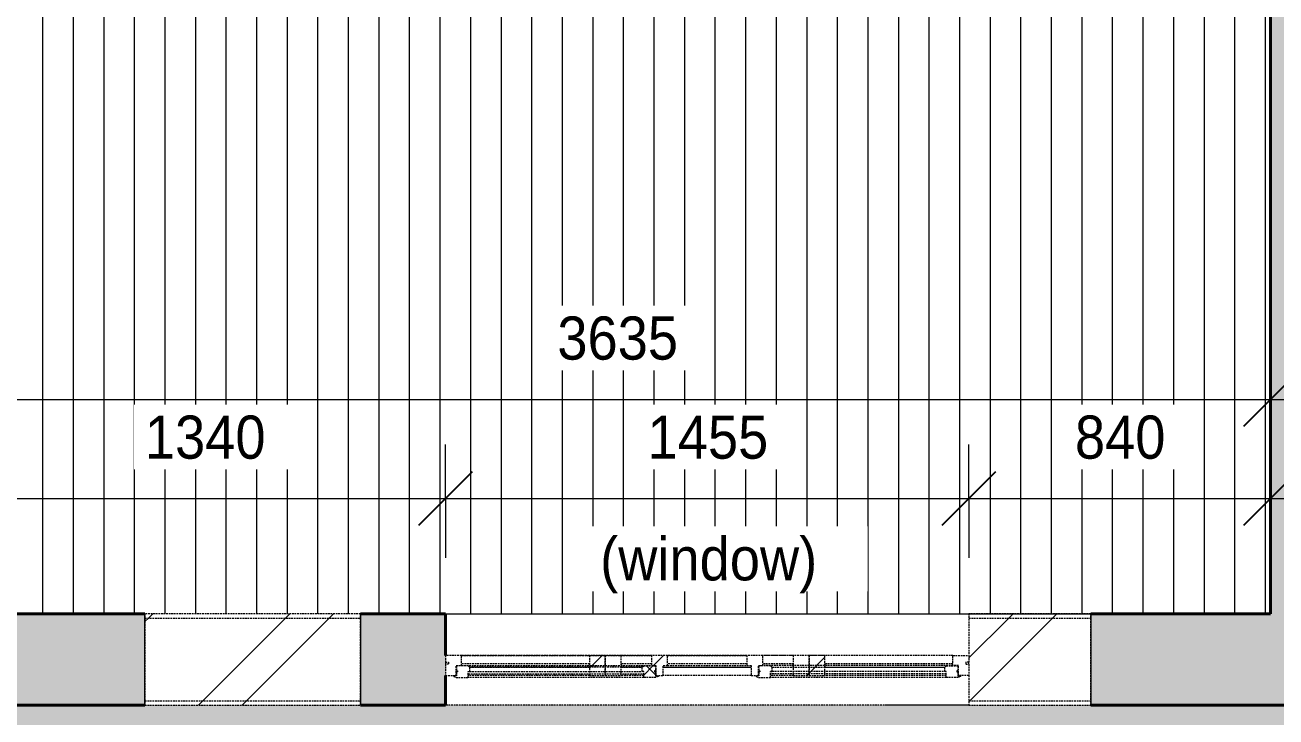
# Model space of a CAD drawing. Header units: millimetres. Extents: x -44638 to 64413, y -26305 to 6660.
# Drawn here: x -15828 to -12349, y -7836 to -5912 of the extents above; entities that cross this region are included whole.
import ezdxf

# ---------------------------------------------------------------- set-up
doc = ezdxf.new("R2010")
doc.units = ezdxf.units.MM
doc.linetypes.add('Demolished', pattern=[7.14375, 4.7625, -2.38125])
for name, color, linetype, lineweight in [('A-ANNO-DIMS', 211, 'Continuous', 5), ('A-ANNO-DIMS-100', 211, 'Continuous', 5), ('A-DETL-GENF', 92, 'Demolished', 5), ('A-DETL-MEDM', 33, 'Demolished', 5), ('A-FLOR', 192, 'Continuous', 9), ('A-FLOR-PATT', 8, 'Continuous', 9), ('A-GLAZ', 151, 'Demolished', 5), ('A-WALL', 113, 'Continuous', 9), ('A-WALL-PATT', 111, 'Continuous', 9), ('I-WALL', 2, 'Continuous', 9)]:
    doc.layers.add(name, color=color, linetype=linetype, lineweight=lineweight)
doc.styles.add('Arial_2', font='arial.ttf', dxfattribs={"width": 0.9, "height": 120})
doc.dimstyles.new('SVA_-_1_2mm_Arial', dxfattribs={"dimscale": 304.8, "dimtxt": 122.431128, "dimasz": 0.492126, "dimexe": 0.492126, "dimexo": 0.0625, "dimgap": 0.246063, "dimtad": 1, "dimdec": 0, "dimrnd": 5, "dimzin": 0, "dimdsep": 46, "dimtxsty": 'Arial_2', "dimblk1": 'OBLIQUE', "dimblk2": 'OBLIQUE', "dimsah": 1, "dimcen": 0.09, "dimdle": 0.492126, "dimazin": 0, "dimtfac": 1, "dimtdec": 4, "dimtix": 1, "dimtmove": 0, "dimatfit": 3, "dimfxl": 1.968504, "dimfxlon": 1, "dimtvp": 1, "dimtfill": 1, "dimtolj": 1, "dimtzin": 0, "dimarcsym": 2})
pattern_1 = [(225, (-13186.56, -7675.67), (112.2532, -112.2532), []), (315, (-13186.56, -7675.67), (336.7596, -112.2532), [396.875, -238.125])]
pattern_2 = [(225, (-13186.56, -7675.67), (251.447, -251.447), []), (225, (-13186.56, -8056.67), (251.447, -251.447), [])]
pattern_3 = [(45, (0, 0), (-251.447, 251.447), []), (45, (0, 381), (-251.447, 251.447), [])]

# ---------------------------------------------------------------- blocks, each defined once
blk = doc.blocks.new('Durowin 1540 x 1511 ND54 - ND54 2 1455-1223541-DEMOLITION - EXISTING GROUND STOREY PLAN')
at = {"layer": 'A-DETL-GENF'}
h = blk.add_hatch(dxfattribs=at)
h.set_pattern_fill('FP_19', color=254, style=0, pattern_type=2)
h.set_pattern_definition(pattern_1)
h.paths.add_polyline_path([(602, 50), (568, 50), (568, 34), (564, 34), (564.8, 22), (568, 18), (601, 18), (601, 32), (598, 32), (598, 35), (601, 35), (601, 46), (608, 46), (608, 48)])
h = blk.add_hatch(dxfattribs=at)
h.set_pattern_fill('FP_19', color=254, style=0, pattern_type=2)
h.set_pattern_definition(pattern_1)
h.paths.add_polyline_path([(867, 45), (867, 17), (855, 17), (855, -11), (899, -11), (899, 17), (887, 17), (887, 45)])
h = blk.add_hatch(dxfattribs=at)
h.set_pattern_fill('FP_19', color=254, style=0, pattern_type=2)
h.set_pattern_definition(pattern_1)
h.paths.add_polyline_path([(921, 50), (887, 50), (881, 48), (881, 46), (888, 46), (888, 35), (891, 35), (891, 32), (888, 32), (888, 18), (921, 19), (925, 22), (925, 34), (921, 34)])
h = blk.add_hatch(dxfattribs=at)
h.set_pattern_fill('FP_19', color=254, style=0, pattern_type=2)
h.set_pattern_definition(pattern_1)
h.paths.add_polyline_path([(1472, 45), (1443, 45), (1443, 17), (1428, 17), (1428, -11), (1472, -11), (1472, 8), (1464, 8), (1464, 13), (1472, 13)])
at = {"layer": 'A-GLAZ'}
h = blk.add_hatch(dxfattribs=at)
h.set_pattern_fill('FP_20', color=53, style=0, pattern_type=2)
h.set_pattern_definition(pattern_2)
h.paths.add_polyline_path([(46, 45), (47, 17), (47, 18), (47, 32), (50, 32), (50, 35), (47, 35), (47, 45)])
h.paths.add_polyline_path([(417, 45), (417, -11), (461, -11), (461, 45)])
h.paths.add_polyline_path([(17, 13), (17, 8), (25, 8), (25, 13)])
h = blk.add_hatch(dxfattribs=at)
h.set_pattern_fill('FP_20', color=53, style=0, pattern_type=2)
h.set_pattern_definition(pattern_2)
h.paths.add_polyline_path([(461, 45), (461, -11), (505, -11), (505, 45)])
h.paths.add_polyline_path([(1028, 45), (984, 45), (984, -11), (1028, -11)])
h = blk.add_hatch(dxfattribs=at)
h.set_pattern_fill('FP_20', color=53, style=0, pattern_type=2)
h.set_pattern_definition(pattern_2)
h.paths.add_polyline_path([(1028, 45), (1028, -11), (1072, -11), (1072, 45)])
h.paths.add_polyline_path([(1443, 45), (1442, 45), (1442, 35), (1439, 34), (1439, 32), (1442, 32), (1442, 18), (1443, 19), (1443, 35)])
h.paths.add_polyline_path([(1472, 13), (1464, 13), (1464, 8), (1472, 8), (1472, 11.5)])
at = {"layer": 'A-DETL-GENF', "color": 254}
for p, q in [((17, 45), (46, 45)), ((17, 13), (17, 45)), ((40, 48), (46, 50)), ((40, 46), (40, 48)), ((47, 46), (40, 46)), ((46, 50), (80, 50)), ((46, 45), (46, 17)), ((47, 35), (47, 46)), ((50, 35), (47, 35)), ((50, 32), (50, 35)), ((80, 50), (568, 50)), ((80, 50), (80, 34)), ((80, 40), (568, 40)), ((602, 50), (568, 50)), ((568, 50), (568, 34)), ((598, 32), (598, 35)), ((598, 35), (601, 35)), ((601, 35), (601, 46)), ((601, 46), (608, 46)), ((608, 48), (602, 50)), ((608, 46), (608, 48)), ((622, 45), (867, 45)), ((881, 48), (887, 50)), ((881, 46), (881, 48)), ((888, 46), (881, 46)), ((887, 50), (921, 50)), ((888, 35), (888, 46)), ((891, 35), (888, 35)), ((891, 32), (891, 35)), ((921, 50), (1409, 50)), ((921, 50), (921, 34)), ((1409, 40), (921, 40)), ((1443, 50), (1409, 50)), ((1409, 50), (1409, 34)), ((1439, 32), (1439, 35)), ((1439, 35), (1442, 35)), ((1442, 35), (1442, 46)), ((1442, 46), (1449, 46)), ((1449, 48), (1443, 50)), ((1472, 45), (1443, 45)), ((1443, 45), (1443, 17)), ((1449, 46), (1449, 48)), ((1472, 13), (1472, 45)), ((25, 13), (17, 13)), ((17, 8), (25, 8)), ((17, -11), (17, 8)), ((25, 8), (25, 13)), ((46, 17), (61, 17)), ((47, 32), (50, 32)), ((47, 18), (47, 32)), ((80, 18), (47, 18)), ((61, 17), (590, 17)), ((61, 17), (61, -11)), ((80, 34), (568, 34)), ((80, 34), (84, 34)), ((80, 19), (80, 18)), ((81, 19), (80, 19)), ((84, 22), (83.2, 22)), ((84, 34), (84, 22)), ((564, 22), (84, 22)), ((568, 34), (564, 34)), ((564, 34), (564, 22)), ((564, 22), (564.8, 22)), ((567, 19), (568, 19)), ((568, 19), (568, 18)), ((568, 18), (601, 18)), ((601, 32), (598, 32)), ((601, 18), (601, 32)), ((622, 23), (867, 23)), ((855, 17), (634, 17)), ((888, 32), (891, 32)), ((888, 18), (888, 32)), ((921, 18), (888, 18)), ((1428, 17), (899, 17)), ((921, 34), (925, 34)), ((921, 19), (921, 18)), ((922, 19), (921, 19)), ((925, 22), (924.2, 22)), ((1405, 34), (925, 34)), ((925, 34), (925, 22)), ((925, 22), (1405, 22)), ((1409, 34), (1405, 34)), ((1405, 34), (1405, 22)), ((1405, 22), (1405.8, 22)), ((1408, 19), (1409, 19)), ((1409, 19), (1409, 18)), ((1409, 18), (1442, 18)), ((1443, 17), (1428, 17)), ((1428, 17), (1428, -11)), ((1442, 32), (1439, 32)), ((1442, 18), (1442, 32)), ((1464, 8), (1464, 13)), ((1464, 13), (1472, 13)), ((1472, 8), (1464, 8)), ((1472, -11), (1472, 8)), ((61, -11), (17, -11)), ((61, -11), (590, -11)), ((855, -11), (634, -11)), ((1428, -11), (899, -11)), ((1428, -11), (1472, -11))]:
    blk.add_line(p, q, dxfattribs=at)
for centre, start, end in [((80.2, 21.9), 286.0731, 1.1021), ((567.8, 21.9), 178.8979, 253.9269), ((921.2, 21.9), 286.0731, 1.1021), ((1408.8, 21.9), 178.8979, 253.9269)]:
    blk.add_arc(centre, 3.06, start, end, dxfattribs=at)
at = {"layer": 'A-DETL-MEDM', "color": 254}
for p, q in [((622, 45), (602, 45)), ((602, 45), (602, 17)), ((622, 17), (622, 45)), ((887, 45), (867, 45)), ((867, 45), (867, 17)), ((887, 17), (887, 45)), ((602, 17), (590, 17)), ((590, 17), (590, -11)), ((634, 17), (622, 17)), ((634, -11), (634, 17)), ((867, 17), (855, 17)), ((855, 17), (855, -11)), ((899, 17), (887, 17)), ((899, -11), (899, 17)), ((590, -11), (634, -11)), ((855, -11), (899, -11))]:
    blk.add_line(p, q, dxfattribs=at)
at = {"layer": 'A-GLAZ', "color": 254}
for p, q in [((80, 45), (417, 45)), ((505, 45), (568, 45)), ((622, 45), (867, 45)), ((921, 45), (984, 45)), ((1072, 45), (1409, 45)), ((61, -11), (417, -11)), ((505, -11), (590, -11)), ((634, -11), (855, -11)), ((899, -11), (984, -11)), ((1072, -11), (1428, -11))]:
    blk.add_line(p, q, dxfattribs=at)
at = {"layer": 'A-GLAZ', "color": 41, "lineweight": 18}
for p, q in [((461, 45), (417, 45)), ((417, 45), (417, -11)), ((461, 45), (461, -11)), ((505, 45), (461, 45)), ((461, -11), (461, 45)), ((505, -11), (505, 45)), ((1028, 45), (984, 45)), ((984, 45), (984, -11)), ((1028, -11), (1028, 45)), ((1028, 45), (1028, -11)), ((1072, 45), (1028, 45)), ((1072, -11), (1072, 45)), ((17, 13), (17, 8)), ((61, 12), (417, 12)), ((417, 22), (84, 22)), ((417, 12), (417, 22)), ((564, 22), (505, 22)), ((505, 22), (505, 12)), ((505, 12), (590, 12)), ((867, 22), (622, 22)), ((634, 12), (855, 12)), ((899, 12), (984, 12)), ((984, 22), (925, 22)), ((984, 12), (984, 22)), ((1405, 22), (1072, 22)), ((1072, 22), (1072, 12)), ((1072, 12), (1428, 12)), ((1472, 8), (1472, 13)), ((417, -11), (461, -11)), ((461, -11), (505, -11)), ((984, -11), (1028, -11)), ((1028, -11), (1072, -11))]:
    blk.add_line(p, q, dxfattribs=at)
blk = doc.blocks.new('DIMBLOCK66-DEMOLITION - EXISTING GROUND STOREY PLAN')
at = {"layer": 'A-ANNO-DIMS-100'}
for p, q in [((-15999.6, -7228.6), (-15999.6, -7078.6)), ((-14658.6, -7228.6), (-14658.6, -7078.6)), ((-16149.6, -7228.6), (-14658.6, -7228.6)), ((-15999.6, -7228.6), (-15999.6, -7360.8)), ((-14658.6, -7228.6), (-14658.6, -7393.8))]:
    blk.add_line(p, q, dxfattribs=at)
at = {"layer": 'A-ANNO-DIMS-100', "lineweight": 25}
for p, q in [((-15999.6, -7228.6), (-15924.6, -7153.6)), ((-14658.6, -7228.6), (-14583.6, -7153.6)), ((-15999.6, -7228.6), (-16074.6, -7303.6)), ((-14658.6, -7228.6), (-14733.6, -7303.6))]:
    blk.add_line(p, q, dxfattribs=at)
at = {"layer": 'A-ANNO-DIMS-100', "color": 0, "insert": (-15494.8, -6997.8), "char_height": 120, "width": 397.807, "attachment_point": 1, "line_spacing_factor": 0.941778, "style": 'Arial_2', "bg_fill": 3, "box_fill_scale": 1.25, "bg_fill_color": 256, "bg_fill_true_color": 13158600, "bg_fill_transparency": 0}
blk.add_mtext('1340', dxfattribs=at)
blk = doc.blocks.new('_Oblique')
at = {"color": 0, "linetype": 'ByBlock', "lineweight": -2}
blk.add_line((-0.5, -0.5), (0.5, 0.5), dxfattribs=at)
blk = doc.blocks.new('DIMBLOCK67-DEMOLITION - EXISTING GROUND STOREY PLAN')
at = {"layer": 'A-ANNO-DIMS-100'}
for p, q in [((-14658.6, -7228.6), (-14658.6, -7078.6)), ((-13203.6, -7228.6), (-13203.6, -7078.6)), ((-14658.6, -7228.6), (-13203.6, -7228.6)), ((-14658.6, -7228.6), (-14658.6, -7393.8)), ((-13203.6, -7228.6), (-13203.6, -7393.8))]:
    blk.add_line(p, q, dxfattribs=at)
at = {"layer": 'A-ANNO-DIMS-100', "lineweight": 25}
for p, q in [((-14658.6, -7228.6), (-14583.6, -7153.6)), ((-13203.6, -7228.6), (-13128.6, -7153.6)), ((-14658.6, -7228.6), (-14733.6, -7303.6)), ((-13203.6, -7228.6), (-13278.6, -7303.6))]:
    blk.add_line(p, q, dxfattribs=at)
at = {"layer": 'A-ANNO-DIMS-100', "color": 0, "char_height": 120, "attachment_point": 1, "line_spacing_factor": 0.941778, "style": 'Arial_2', "bg_fill": 3, "box_fill_scale": 1.25, "bg_fill_color": 256, "bg_fill_true_color": 13158600, "bg_fill_transparency": 0}
for s, insert, width in [('1455', (-14096.8, -6997.8), 397.807), ('(window)', (-14228.7, -7336.1), 714.244)]:
    blk.add_mtext(s, dxfattribs=dict(at, insert=insert, width=width))
blk = doc.blocks.new('DIMBLOCK68-DEMOLITION - EXISTING GROUND STOREY PLAN')
at = {"layer": 'A-ANNO-DIMS-100'}
for p, q in [((-13203.6, -7228.6), (-13203.6, -7078.6)), ((-12364.6, -7228.6), (-12364.6, -7078.6)), ((-13203.6, -7228.6), (-12214.6, -7228.6)), ((-13203.6, -7228.6), (-13203.6, -7393.8)), ((-12364.6, -7228.6), (-12364.6, -7360.8))]:
    blk.add_line(p, q, dxfattribs=at)
at = {"layer": 'A-ANNO-DIMS-100', "lineweight": 25}
for p, q in [((-13203.6, -7228.6), (-13128.6, -7153.6)), ((-12364.6, -7228.6), (-12289.6, -7153.6)), ((-13203.6, -7228.6), (-13278.6, -7303.6)), ((-12364.6, -7228.6), (-12439.6, -7303.6))]:
    blk.add_line(p, q, dxfattribs=at)
at = {"layer": 'A-ANNO-DIMS-100', "color": 0, "insert": (-12908.4, -6997.8), "char_height": 120, "width": 298.355, "attachment_point": 1, "line_spacing_factor": 0.941778, "style": 'Arial_2', "bg_fill": 3, "box_fill_scale": 1.25, "bg_fill_color": 256, "bg_fill_true_color": 13158600, "bg_fill_transparency": 0}
blk.add_mtext('840', dxfattribs=at)
blk = doc.blocks.new('DIMBLOCK72-DEMOLITION - EXISTING GROUND STOREY PLAN')
at = {"layer": 'A-ANNO-DIMS-100'}
for p, q in [((-15999.6, -6953.2), (-15999.6, -6803.2)), ((-12364.6, -6953.2), (-12364.6, -6803.2)), ((-16149.6, -6953.2), (-12214.6, -6953.2)), ((-15999.6, -6953.2), (-15999.6, -7085.5)), ((-12364.6, -6953.2), (-12364.6, -7085.5))]:
    blk.add_line(p, q, dxfattribs=at)
at = {"layer": 'A-ANNO-DIMS-100', "lineweight": 25}
for p, q in [((-15999.6, -6953.2), (-15924.6, -6878.2)), ((-12364.6, -6953.2), (-12289.6, -6878.2)), ((-15999.6, -6953.2), (-16074.6, -7028.2)), ((-12364.6, -6953.2), (-12439.6, -7028.2))]:
    blk.add_line(p, q, dxfattribs=at)
at = {"layer": 'A-ANNO-DIMS-100', "color": 0, "insert": (-14347.8, -6722.4), "char_height": 120, "width": 397.807, "attachment_point": 1, "line_spacing_factor": 0.941778, "style": 'Arial_2', "bg_fill": 3, "box_fill_scale": 1.25, "bg_fill_color": 256, "bg_fill_true_color": 13158600, "bg_fill_transparency": 0}
blk.add_mtext('3635', dxfattribs=at)

msp = doc.modelspace()

# ---------------------------------------------------------------- hatches: boundary and pattern name
at = {"layer": 'A-FLOR-PATT', "lineweight": 5}
h = msp.add_hatch(dxfattribs=at)
h.set_pattern_fill('FP_46', color=254, style=0, pattern_type=2)
h.set_pattern_definition([(270, (-20113.56, -3389.67), (85, 5e-15), [])])
h.paths.add_polyline_path([(-12364.6, -7548.7), (-12364.6, -4203.7), (-14330.6, -4203.7), (-14330.6, -4733.7), (-14464.6, -4733.7), (-14464.6, -4203.7), (-14535.1, -4203.7), (-14535.1, -4186.7), (-14591.1, -4186.7), (-14591.1, -4136.7), (-14611.1, -4136.7), (-14611.1, -4079.7), (-14535.1, -4079.7), (-14535.1, -4069.7), (-14464.6, -4069.7), (-14464.6, -4081.7), (-14452.6, -4081.7), (-14452.6, -4069.7), (-12230.6, -4069.7), (-12230.6, -4136.7), (-11265.6, -4136.7), (-11265.6, -4069.7), (-11275.6, -4069.7), (-11275.6, -3024.7), (-12346.1, -3024.7), (-12346.1, -3014.7), (-12422.1, -3014.7), (-12422.1, -2957.7), (-12402.1, -2957.7), (-12402.1, -2907.7), (-12346.1, -2907.7), (-12346.1, -2890.7), (-10220.6, -2890.7), (-10220.6, 769.3), (-15521.6, 769.3), (-15521.6, -1000.7), (-14931.6, -1000.7), (-14931.6, -2890.7), (-13271.1, -2890.7), (-13271.1, -2907.7), (-13215.1, -2907.7), (-13215.1, -2957.7), (-13195.1, -2957.7), (-13195.1, -3014.7), (-13271.1, -3014.7), (-13271.1, -3024.7), (-15655.6, -3024.7), (-15655.6, -3014.7), (-15731.6, -3014.7), (-15731.6, -2957.7), (-15711.6, -2957.7), (-15711.6, -2907.7), (-15655.6, -2907.7), (-15655.6, -2890.7), (-15065.6, -2890.7), (-15065.6, -1134.7), (-15655.6, -1134.7), (-15656.1, 43.4), (-15660, 36.7), (-15666.7, 32.8), (-15670.6, 32.3), (-16095.6, 32.3), (-16103.1, 34.3), (-16108.6, 39.8), (-16110.6, 47.3), (-16110.6, 587.3), (-16108.6, 594.8), (-16106.2, 597.9), (-16099.4, 601.8), (-16095.6, 602.3), (-15670.6, 602.3), (-15663.1, 600.3), (-15657.6, 594.8), (-15655.6, 587.3), (-15655.6, 769.3), (-18999.6, 769.3), (-18999.6, -2890.7), (-16580.6, -2890.7), (-16580.6, -2907.7), (-16524.6, -2907.7), (-16524.6, -2957.7), (-16504.6, -2957.7), (-16504.6, -3014.7), (-16580.6, -3014.7), (-16580.6, -3024.7), (-19262.1, -3024.7), (-19262.1, -3014.7), (-19338.1, -3014.7), (-19338.1, -2957.7), (-19318.1, -2957.7), (-19318.1, -2907.7), (-19262.1, -2907.7), (-19262.1, -2890.7), (-19133.6, -2890.7), (-19133.6, 32.3), (-19544.6, 32.3), (-19552.1, 34.3), (-19557.6, 39.8), (-19559.6, 47.3), (-19559.6, 587.3), (-19557.6, 594.8), (-19555.2, 597.9), (-19548.4, 601.8), (-19544.6, 602.3), (-19133.6, 602.3), (-19133.6, 769.3), (-21998.6, 769.3), (-21998.6, -2330.7), (-20364.6, -2330.7), (-20364.6, -2890.7), (-20187.1, -2890.7), (-20187.1, -2907.7), (-20131.1, -2907.7), (-20131.1, -2957.7), (-20111.1, -2957.7), (-20111.1, -3014.7), (-20187.1, -3014.7), (-20187.1, -3024.7), (-20498.6, -3024.7), (-20498.6, -2464.7), (-21998.6, -2464.7), (-21998.6, -3024.7), (-22252.6, -3024.7), (-22252.6, -1438.7), (-24902.6, -1438.7), (-24902.6, -2088.7), (-24972.6, -2088.7), (-24972.6, -2164.7), (-25029.6, -2164.7), (-25029.6, -2144.7), (-25079.6, -2144.7), (-25079.6, -2088.7), (-25156.6, -2088.7), (-25156.6, -1438.7), (-30006.6, -1438.7), (-30006.6, -7548.7), (-28326.6, -7548.5), (-28326.6, -7438.7), (-27354, -7438.7), (-27354, -5428.7), (-26658.6, -4733.2), (-25893.6, -4733.2), (-25893.6, -5333.2), (-26410, -5333.2), (-26754, -5677.2), (-26754, -7548.7), (-25156.6, -7548.7), (-25156.6, -6328.7), (-25086.6, -6328.7), (-25086.6, -6252.7), (-25029.6, -6252.7), (-25029.6, -6272.7), (-24979.6, -6272.7), (-24979.6, -6328.7), (-24902.6, -6328.7), (-24902.6, -7548.7), (-21887.6, -7548.7), (-21887.6, -7513.7), (-21889.6, -7521.2), (-21895.1, -7526.7), (-21902.6, -7528.7), (-22446.4, -7528.2), (-22453.2, -7524.3), (-22457.1, -7517.6), (-22457.6, -7513.7), (-22457.6, -7088.7), (-22455.6, -7081.2), (-22450.1, -7075.7), (-22442.6, -7073.7), (-21902.6, -7073.7), (-21895.1, -7075.7), (-21892, -7078.1), (-21888.1, -7084.8), (-21887.6, -7084.8), (-21887.6, -4203.7), (-22222.1, -4203.7), (-22222.1, -4186.7), (-22278.1, -4186.7), (-22278.1, -4136.7), (-22298.1, -4136.7), (-22298.1, -4079.7), (-22222.1, -4079.7), (-22222.1, -4069.7), (-21167.6, -4069.7), (-21167.6, -4079.7), (-21091.6, -4079.7), (-21091.6, -4136.7), (-21111.6, -4136.7), (-21111.6, -4186.7), (-21167.6, -4186.7), (-21167.6, -4203.7), (-21753.6, -4203.7), (-21753.6, -7548.7), (-20167.6, -7548.7), (-20167.6, -6948.7), (-18452.6, -6948.7), (-18452.6, -4203.7), (-20242.6, -4203.7), (-20242.6, -4186.7), (-20298.6, -4186.7), (-20298.6, -4136.7), (-20318.6, -4136.7), (-20318.6, -4079.7), (-20242.6, -4079.7), (-20242.6, -4069.7), (-17508.1, -4069.7), (-17507.6, -4079.7), (-17432.1, -4079.7), (-17432.1, -4136.7), (-17452.1, -4136.7), (-17452.1, -4186.7), (-17508.1, -4186.7), (-17508.1, -4203.7), (-18318.6, -4203.7), (-18318.6, -5794.7), (-17918.6, -5794.7), (-17918.1, -6969.8), (-17914.2, -6963.1), (-17907.4, -6959.2), (-17903.6, -6958.7), (-17478.6, -6958.7), (-17471.1, -6960.7), (-17465.6, -6966.2), (-17463.6, -6973.7), (-17463.6, -7513.7), (-17465.6, -7521.2), (-17468, -7524.3), (-17474.7, -7528.2), (-17478.6, -7528.7), (-17903.6, -7528.7), (-17911.1, -7526.7), (-17916.6, -7521.2), (-17918.6, -7513.7), (-17918.6, -7548.7), (-16133.6, -7548.7), (-16133.6, -4203.7), (-16583.1, -4203.7), (-16583.1, -4186.7), (-16639.1, -4186.7), (-16639.1, -4136.7), (-16659.1, -4136.7), (-16659.1, -4079.7), (-16583.1, -4079.7), (-16583.1, -4069.7), (-15460.1, -4069.7), (-15460.1, -4079.7), (-15384.1, -4079.7), (-15384.1, -4136.7), (-15404.1, -4136.7), (-15404.1, -4186.7), (-15460.1, -4186.7), (-15460.1, -4203.7), (-15999.6, -4203.7), (-15999.6, -7548.7), (-12689.5, -7548.7)])
h.paths.add_polyline_path([(-25086.6, -5479.7), (-25086.6, -5403.7), (-25156.6, -5403.7), (-25156.6, -3013.7), (-25079.6, -3013.7), (-25079.6, -2957.7), (-25029.6, -2957.7), (-25029.6, -2937.7), (-24972.6, -2937.7), (-24972.6, -3013.7), (-24902.6, -3013.7), (-24902.6, -4069.7), (-23147.1, -4069.7), (-23147.1, -4079.7), (-23071.1, -4079.7), (-23071.1, -4136.7), (-23091.1, -4136.7), (-23091.1, -4186.7), (-23147.1, -4186.7), (-23147.1, -4203.7), (-24902.6, -4203.7), (-24902.6, -5403.7), (-24979.6, -5403.7), (-24979.6, -5459.7), (-25029.6, -5459.7), (-25029.6, -5479.7)])
h.paths.add_polyline_path([(-10256.6, 32.3), (-10681.6, 32.3), (-10689.1, 34.3), (-10694.6, 39.8), (-10696.6, 47.3), (-10696.6, 587.3), (-10694.6, 594.8), (-10692.2, 597.9), (-10685.4, 601.8), (-10681.6, 602.3), (-10256.6, 602.3), (-10249.1, 600.3), (-10243.6, 594.8), (-10241.6, 587.3), (-10242.1, 43.4), (-10246, 36.7), (-10252.7, 32.8)])
at = {"layer": 'A-FLOR-PATT', "linetype": 'Demolished', "lineweight": 5}
h = msp.add_hatch(dxfattribs=at)
h.set_pattern_fill('FP_49', color=53, style=0, pattern_type=2)
h.set_pattern_definition([(225, (11927.06, 9502.67), (1e-14, -141.42136), [300, -100]), (315, (11856.35, 9431.96), (0, -141.42136), [300, -100])])
h.paths.add_polyline_path([(-4281.7, -11202.7), (6152.4, -11202.7), (6152.4, -7802.7), (-26902.6, -7802.7), (-26902.6, -8222.2), (-28326.6, -8222.2), (-28326.6, -7802.7), (-30006.6, -7802.7), (-30006.6, -11202.7), (-17734.2, -11202.7)])
h.paths.add_polyline_path([(-28064.6, -7960.2), (-27164.6, -7960.2), (-27164.6, -7802.7), (-28064.6, -7802.7)])
at = {"layer": 'A-WALL-PATT'}
msp.add_hatch(color=9, dxfattribs=at).paths.add_polyline_path([(-12230.6, -7548.7), (-12230.6, -4069.7), (-12364.6, -4069.7), (-12364.6, -7548.7)])
h = msp.add_hatch(color=9, dxfattribs=at)
h.paths.add_polyline_path([(-9979.6, -7802.7), (-9979.6, -7548.7), (-10746.1, -7548.7), (-10746.1, -7802.7)])
h.paths.add_polyline_path([(-11706.1, -7802.7), (-11706.1, -7548.7), (-12864.4, -7548.7), (-12864.4, -7802.7)])
h.paths.add_polyline_path([(-14895.1, -7802.7), (-14658.6, -7802.7), (-14658.6, -7548.7), (-14895.1, -7548.7), (-14895.1, -7790.7)])
h.paths.add_polyline_path([(-15495.1, -7802.7), (-15495.1, -7548.7), (-16523.6, -7548.7), (-16523.6, -7802.7)])
at = {"layer": 'A-WALL-PATT', "linetype": 'Demolished', "lineweight": 5}
h = msp.add_hatch(dxfattribs=at)
h.set_pattern_fill('FP_1', color=254, style=0, pattern_type=2)
h.set_pattern_definition(pattern_3)
h.paths.add_polyline_path([(-14895.1, -7560.7), (-14895.1, -7548.7), (-15495.1, -7548.7), (-15495.1, -7560.7)])
h = msp.add_hatch(dxfattribs=at)
h.set_pattern_fill('FP_1', color=254, style=0, pattern_type=2)
h.set_pattern_definition(pattern_3)
h.paths.add_polyline_path([(-12864.4, -7560.7), (-12864.4, -7548.7), (-13203.6, -7548.7), (-13203.6, -7560.7)])
h = msp.add_hatch(dxfattribs=at)
h.set_pattern_fill('FP_1', color=254, style=0, pattern_type=2)
h.set_pattern_definition(pattern_3)
h.paths.add_polyline_path([(-14895.1, -7790.7), (-14895.1, -7560.7), (-15495.1, -7560.7), (-15495.1, -7790.7)])
h = msp.add_hatch(dxfattribs=at)
h.set_pattern_fill('FP_1', color=254, style=0, pattern_type=2)
h.set_pattern_definition(pattern_3)
h.paths.add_polyline_path([(-12864.4, -7790.7), (-12864.4, -7560.7), (-13203.6, -7560.7), (-13203.6, -7790.7)])
h = msp.add_hatch(dxfattribs=at)
h.set_pattern_fill('FP_1', color=254, style=0, pattern_type=2)
h.set_pattern_definition(pattern_3)
h.paths.add_polyline_path([(-14895.1, -7802.7), (-14895.1, -7790.7), (-15495.1, -7790.7), (-15495.1, -7802.7)])
h = msp.add_hatch(dxfattribs=at)
h.set_pattern_fill('FP_1', color=254, style=0, pattern_type=2)
h.set_pattern_definition(pattern_3)
h.paths.add_polyline_path([(-12864.4, -7802.7), (-12864.4, -7790.7), (-13203.6, -7790.7), (-13203.6, -7802.7)])

# ---------------------------------------------------------------- linework, layer by layer
at = {"layer": 'A-FLOR', "color": 9}
msp.add_line((-14371, -7548.7), (-12864.4, -7548.7), dxfattribs=at)
at = {"layer": 'A-WALL', "color": 9, "linetype": 'Demolished'}
for p, q in [((-15495.1, -7560.7), (-14895.1, -7560.7)), ((-13203.6, -7560.7), (-12864.4, -7560.7)), ((-15495.1, -7790.7), (-14895.1, -7790.7)), ((-13203.6, -7790.7), (-12864.4, -7790.7))]:
    msp.add_line(p, q, dxfattribs=at)
at = {"layer": 'I-WALL', "color": 8, "lineweight": 40}
for p, q in [((-12364.6, -4203.7), (-12364.6, -7548.7)), ((-15495.1, -7548.7), (-15999.6, -7548.7)), ((-14658.6, -7548.7), (-14895.1, -7548.7)), ((-14658.6, -7664.7), (-14658.6, -7548.7)), ((-12364.6, -7548.7), (-12864.4, -7548.7)), ((-14658.6, -7802.7), (-14658.6, -7720.7)), ((-16523.6, -7802.7), (-15495.1, -7802.7)), ((-14895.1, -7802.7), (-14658.6, -7802.7)), ((-12864.4, -7802.7), (-11706.1, -7802.7))]:
    msp.add_line(p, q, dxfattribs=at)
at = {"layer": 'I-WALL', "color": 55}
for p, q in [((-15495.1, -7802.7), (-15495.1, -7548.7)), ((-14895.1, -7548.7), (-14895.1, -7802.7)), ((-14658.6, -7548.7), (-14371, -7548.7)), ((-12864.4, -7548.7), (-12864.4, -7802.7)), ((-13203.6, -7802.7), (-13431.1, -7802.7))]:
    msp.add_line(p, q, dxfattribs=at)
at = {"layer": 'I-WALL', "color": 41, "linetype": 'Demolished', "lineweight": 18}
for p, q in [((-14895.1, -7548.7), (-15495.1, -7548.7)), ((-12864.4, -7548.7), (-13203.6, -7548.7)), ((-13203.6, -7548.7), (-13203.6, -7664.7)), ((-13203.6, -7720.7), (-13203.6, -7802.7)), ((-15495.1, -7802.7), (-14895.1, -7802.7)), ((-13203.6, -7802.7), (-12864.4, -7802.7))]:
    msp.add_line(p, q, dxfattribs=at)
at = {"layer": 'I-WALL', "color": 254, "linetype": 'Demolished', "lineweight": 5}
for p, q in [((-15495.1, -7548.7), (-15495.1, -7802.7)), ((-14895.1, -7802.7), (-14895.1, -7548.7)), ((-12864.4, -7802.7), (-12864.4, -7548.7)), ((-13431.1, -7802.7), (-14658.6, -7802.7))]:
    msp.add_line(p, q, dxfattribs=at)

# ---------------------------------------------------------------- block references
at = {"layer": 'A-GLAZ', "color": 254, "rotation": 180}
msp.add_blockref('Durowin 1540 x 1511 ND54 - ND54 2 1455-1223541-DEMOLITION - EXISTING GROUND STOREY PLAN', (-13186.6, -7675.7), dxfattribs=at)

# ---------------------------------------------------------------- next in the draw order: dimensions: what is measured, and where the dimension line sits
at = {"layer": 'A-ANNO-DIMS'}
dim = msp.add_linear_dim(base=(-14658.6, -7228.6), p1=(-15999.6, -7360.8), p2=(-14658.6, -7393.8), dimstyle='SVA_-_1_2mm_Arial', override={"dimpost": '<>', "dimfxl": 1341.404288}, dxfattribs=at)
dim.commit()
dim.dimension.update_dxf_attribs({"geometry": 'DIMBLOCK66-DEMOLITION - EXISTING GROUND STOREY PLAN', "text_midpoint": (-15329.1, -7092.2)})

# ---------------------------------------------------------------- next in the draw order: dimensions: what is measured, and where the dimension line sits
dim = msp.add_linear_dim(base=(-13203.6, -7228.6), p1=(-14658.6, -7393.8), p2=(-13203.6, -7393.8), text='<>\\X(window)', dimstyle='SVA_-_1_2mm_Arial', override={"dimpost": '<>', "dimfxl": 1455}, dxfattribs=at)
dim.commit()
dim.dimension.update_dxf_attribs({"geometry": 'DIMBLOCK67-DEMOLITION - EXISTING GROUND STOREY PLAN', "text_midpoint": (-13931.1, -7228.6)})

# ---------------------------------------------------------------- next in the draw order: dimensions: what is measured, and where the dimension line sits
dim = msp.add_linear_dim(base=(-12364.6, -7228.6), p1=(-13203.6, -7393.8), p2=(-12364.6, -7360.8), dimstyle='SVA_-_1_2mm_Arial', override={"dimpost": '<>', "dimfxl": 839.646034}, dxfattribs=at)
dim.commit()
dim.dimension.update_dxf_attribs({"geometry": 'DIMBLOCK68-DEMOLITION - EXISTING GROUND STOREY PLAN', "text_midpoint": (-12784.1, -7092.3)})

# ---------------------------------------------------------------- next in the draw order: dimensions: what is measured, and where the dimension line sits
dim = msp.add_linear_dim(base=(-12364.6, -6953.2), p1=(-15999.6, -7085.5), p2=(-12364.6, -7085.5), dimstyle='SVA_-_1_2mm_Arial', override={"dimpost": '<>', "dimfxl": 3635}, dxfattribs=at)
dim.commit()
dim.dimension.update_dxf_attribs({"geometry": 'DIMBLOCK72-DEMOLITION - EXISTING GROUND STOREY PLAN', "text_midpoint": (-14182.1, -6816.9)})

doc.saveas('drawing.dxf')
